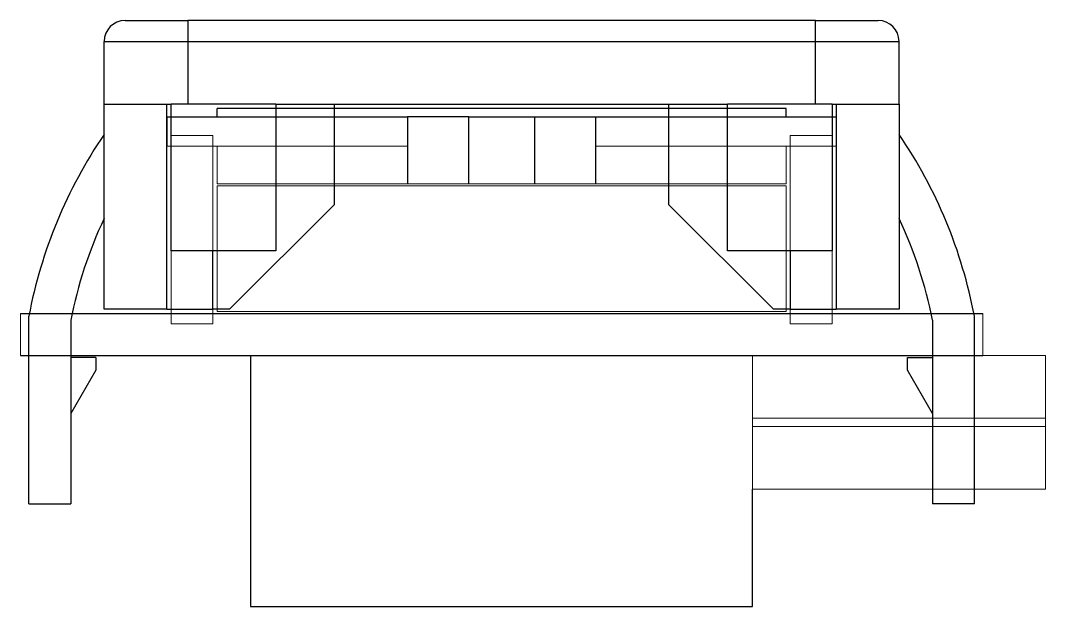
# Model space of a CAD drawing. Header units: millimetres. Extents: x -13 to 383, y -156 to 81.
# Drawn here: x 53.65 to 78.15, y 66.73 to 80.73 of the extents above; entities that cross this region are included whole.
import ezdxf

# ---------------------------------------------------------------- set-up
doc = ezdxf.new("R2010")
doc.units = ezdxf.units.MM
doc.header["$LTSCALE"] = 0.5
doc.linetypes.add('虚线', pattern=[2, 1, -1])
doc.layers.get('0').update_dxf_attribs({"lineweight": 18})

# ---------------------------------------------------------------- blocks, each defined once
blk = doc.blocks.new('*X8')
at = {"color": 7, "linetype": 'Continuous', "lineweight": 25}
for p, q in [((-9, 2), (-7.5, 2)), ((-7.5, 2), (-7.5, 1.5)), ((7.5, 2), (-7.5, 2)), ((7.5, 1.5), (7.5, 2)), ((7.5, 2), (9, 2)), ((-9.5, 1.5), (-7.5, 1.5)), ((-9.5, 0), (-9.5, 1.5)), ((-7.5, 1.5), (7.5, 1.5)), ((-7.5, 1.5), (-7.5, 0)), ((7.5, 1.5), (9.5, 1.5)), ((7.5, 0), (7.5, 1.5)), ((9.5, 0), (9.5, 1.5)), ((-9.5, 0), (-7.9, 0)), ((-9.5, -4.9), (-9.5, 0)), ((-8, -4.9), (-8, 0)), ((-7.9, -3.5), (-7.9, 0)), ((-5.4, 0), (-7.9, 0)), ((-5.4, 0), (-5.4, -3.5)), ((-5.4, 0), (5.4, 0)), ((-4, 0), (-4, -2.4)), ((4, -2.4), (4, 0)), ((7.9, 0), (5.4, 0)), ((5.4, -3.5), (5.4, 0)), ((7.9, 0), (7.9, -3.5)), ((7.9, 0), (9.5, 0)), ((8, 0), (8, -4.9)), ((9.5, 0), (9.5, -4.9)), ((-4, -2.4), (-6.5, -4.9)), ((6.5, -4.9), (4, -2.4)), ((-5.4, -3.5), (-7.9, -3.5)), ((-6.9, -4.9), (-6.9, -3.5)), ((7.9, -3.5), (5.4, -3.5)), ((6.9, -3.5), (6.9, -4.9)), ((-11.3, -9.55), (-11.3, -5.065)), ((-8, -4.9), (-9.5, -4.9)), ((-8, -4.9), (-6.9, -4.9)), ((-6.5, -4.9), (-6.9, -4.9)), ((6.9, -4.9), (6.5, -4.9)), ((6.9, -4.9), (8, -4.9)), ((9.5, -4.9), (8, -4.9)), ((11.3, -9.55), (11.3, -5.065)), ((-10.3, -5.16), (-10.3, -9.55)), ((10.3, -5.16), (10.3, -9.55)), ((-9.7, -6.05), (-10.3, -6.05)), ((-9.7, -6.05), (-9.7, -6.35)), ((9.7, -6.35), (9.7, -6.05)), ((9.7, -6.05), (10.3, -6.05)), ((-9.7, -6.35), (-10.3, -7.389)), ((10.3, -7.389), (9.7, -6.35)), ((-11.3, -9.55), (-10.3, -9.55)), ((11.3, -9.55), (10.3, -9.55))]:
    blk.add_line(p, q, dxfattribs=at)
for centre, radius, start, end in [((-9, 1.5), 0.5, 90, 180), ((9, 1.5), 0.5, 0, 90), ((0, -7.2), 11.5, 145.6988, 169.2987), ((0, -7.2), 11.5, 10.7013, 34.3012), ((0, -7.2), 10.5, 154.7912, 168.7992), ((0, -7.2), 10.5, 11.2008, 25.2088)]:
    blk.add_arc(centre, radius, start, end, dxfattribs=at)
blk = doc.blocks.new('*X7')
at = {"color": 0, "linetype": 'Continuous', "ltscale": 0.5}
blk.add_blockref('*X8', (0, -2), dxfattribs=at)
blk = doc.blocks.new('*X10')
at = {"color": 8, "linetype": 'Continuous', "ltscale": 0.5}
for p, q in [((-24.9, -19.654), (-24.9, -22.854)), ((-24.9, -19.654), (-17.9, -19.654)), ((-17.9, -19.654), (-17.9, -22.854)), ((-24.9, -21.154), (-17.9, -21.154)), ((-24.9, -21.354), (-17.9, -21.354)), ((-24.9, -22.854), (-17.9, -22.854))]:
    blk.add_line(p, q, dxfattribs=at)
blk = doc.blocks.new('*X9')
at = {"linetype": 'Continuous', "ltscale": 0.5}
blk.add_blockref('*X10', (24.9, 19.654), dxfattribs=at)
blk = doc.blocks.new('*X14')
at = {"color": 4, "linetype": 'Continuous', "lineweight": 25}
for p, q in [((-6.8, -0.25), (-6.8, -0.05)), ((6.8, -0.05), (-6.8, -0.05)), ((6.8, -0.25), (6.8, -0.05)), ((-8, -0.25), (-2.25, -0.25)), ((-8, -0.25), (-8, -0.95)), ((-6.8, -0.25), (-2.25, -0.25)), ((-2.25, -0.25), (-2.25, -1.85)), ((-0.783, -0.25), (-2.25, -0.25)), ((-0.783, -1.85), (-0.783, -0.25)), ((-0.783, -0.25), (0.783, -0.25)), ((0.783, -0.25), (0.783, -1.85)), ((0.783, -0.25), (2.25, -0.25)), ((2.25, -0.25), (8, -0.25)), ((2.25, -0.25), (6.8, -0.25)), ((2.25, -1.85), (2.25, -0.25)), ((8, -0.95), (8, -0.25))]:
    blk.add_line(p, q, dxfattribs=at)
at = {"color": 4, "linetype": 'Continuous'}
for p, q in [((-2.25, -0.95), (-8, -0.95)), ((2.25, -0.95), (8, -0.95)), ((6.8, -1.85), (-6.8, -1.85))]:
    blk.add_line(p, q, dxfattribs=at)
at = {"color": 4}
for p, q in [((-6.8, -1.85), (-6.8, -0.95)), ((6.8, -1.85), (6.8, -0.95))]:
    blk.add_line(p, q, dxfattribs=at)
blk = doc.blocks.new('*X13')
at = {"color": 153, "linetype": '虚线'}
blk.add_blockref('*X14', (-10.43, -1.431), dxfattribs=at)
blk = doc.blocks.new('*X12')
at = {"linetype": 'Continuous', "ltscale": 0.5}
blk.add_blockref('*X13', (-10.433, 2.359), dxfattribs=at)
blk = doc.blocks.new('*X11')
at = {"linetype": 'Continuous', "ltscale": 0.5}
blk.add_blockref('*X12', (8.865, -3.292), dxfattribs=at)
blk = doc.blocks.new('*X16')
at = {"color": 0, "linetype": 'Continuous', "ltscale": 0.5}
for p, q in [((3.544, 0.68), (-10.056, 0.68)), ((-10.056, 0.68), (-10.056, -2.32)), ((3.544, -2.32), (3.544, 0.68)), ((-10.056, -2.32), (3.544, -2.32))]:
    blk.add_line(p, q, dxfattribs=at)
blk = doc.blocks.new('*X15')
at = {"color": 0, "linetype": 'Continuous', "ltscale": 0.5}
blk.add_blockref('*X16', (-1.976, -5.688), dxfattribs=at)

msp = doc.modelspace()

# ---------------------------------------------------------------- linework, layer by layer
at = {"color": 8, "linetype": 'Continuous', "ltscale": 0.5}
for p, q in [((58.253, 77.982), (57.253, 77.982)), ((57.253, 73.482), (57.253, 77.982)), ((58.253, 73.482), (58.253, 77.982)), ((72.053, 73.482), (72.053, 77.982)), ((72.053, 77.982), (73.053, 77.982)), ((73.053, 73.482), (73.053, 77.982)), ((57.253, 73.482), (58.253, 73.482)), ((73.053, 73.482), (72.053, 73.482))]:
    msp.add_line(p, q, dxfattribs=at)
at = {"color": 3, "linetype": 'Continuous', "lineweight": 25}
for p, q in [((53.653, 73.732), (76.653, 73.732)), ((53.653, 72.732), (76.653, 72.732))]:
    msp.add_line(p, q, dxfattribs=at)
at = {"color": 3}
for p, q in [((53.653, 72.732), (53.653, 73.732)), ((76.653, 72.732), (76.653, 73.732))]:
    msp.add_line(p, q, dxfattribs=at)
at = {"color": 8, "linetype": 'Continuous', "lineweight": 25}
for p, q in [((59.153, 72.732), (59.153, 66.732)), ((71.153, 66.732), (71.153, 69.532)), ((59.153, 66.732), (65.153, 66.732)), ((65.153, 66.732), (71.153, 66.732))]:
    msp.add_line(p, q, dxfattribs=at)

# ---------------------------------------------------------------- block references
at = {"color": 0, "linetype": 'Continuous', "ltscale": 0.5}
for name, p in [('*X7', (65.153, 80.732)), ('*X11', (77.152, 81.047)), ('*X15', (70.386, 81.79))]:
    msp.add_blockref(name, p, dxfattribs=at)
at = {"linetype": 'Continuous', "ltscale": 0.5}
msp.add_blockref('*X9', (71.153, 72.732), dxfattribs=at)

doc.saveas('drawing.dxf')
